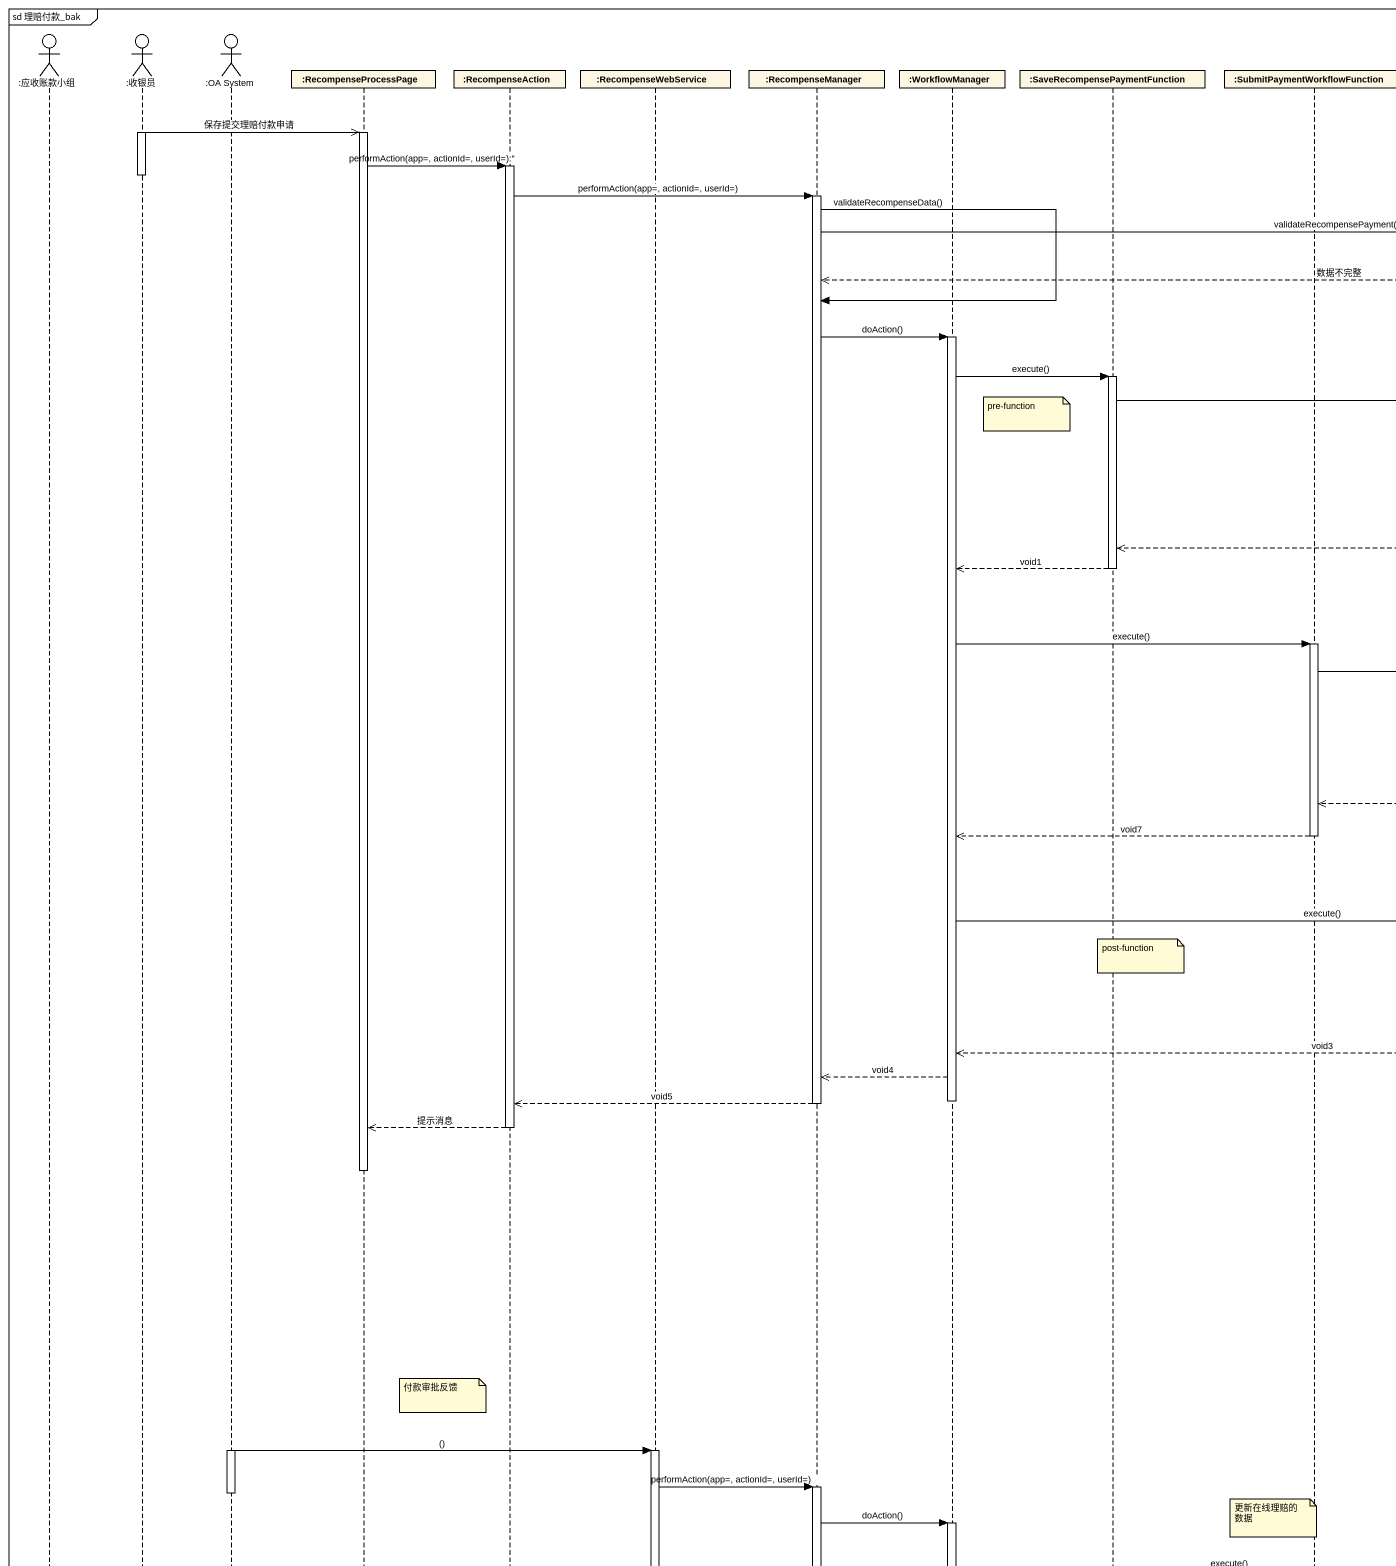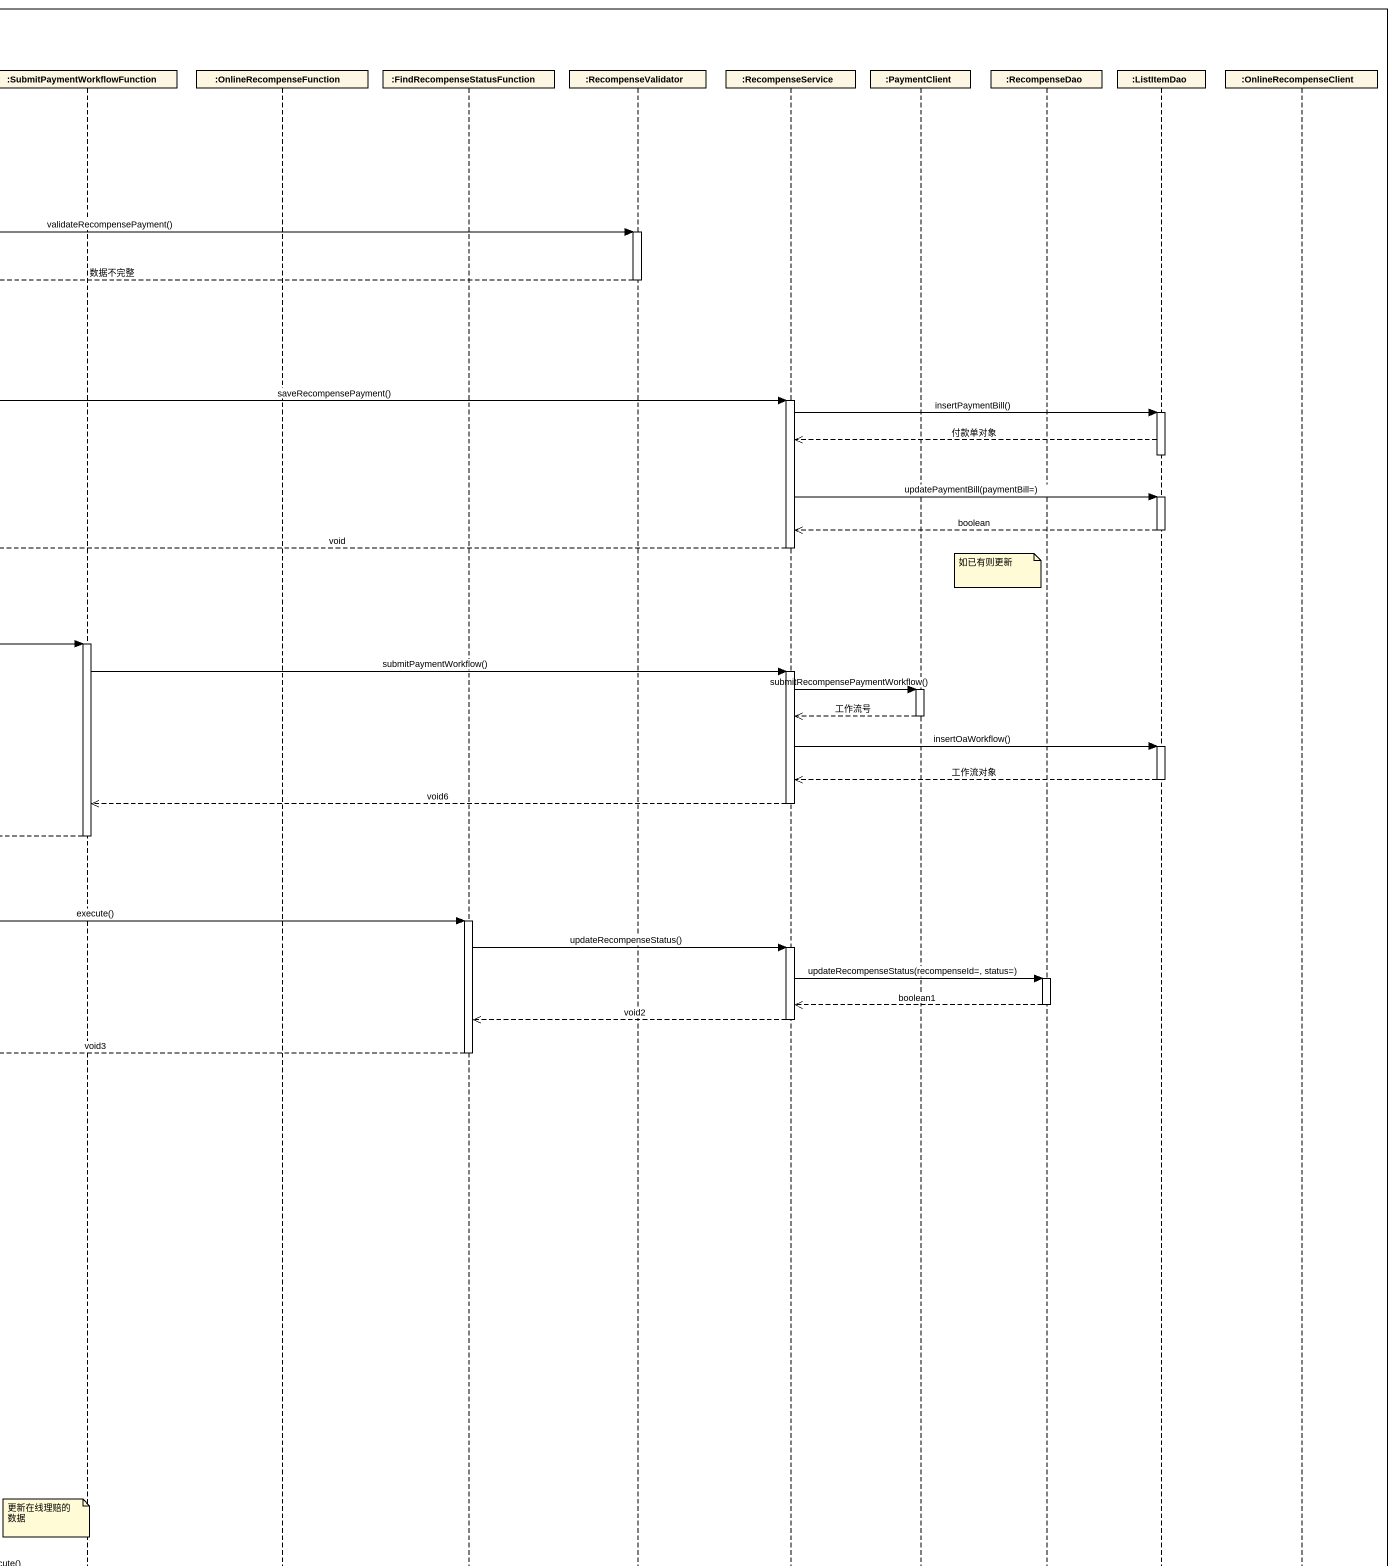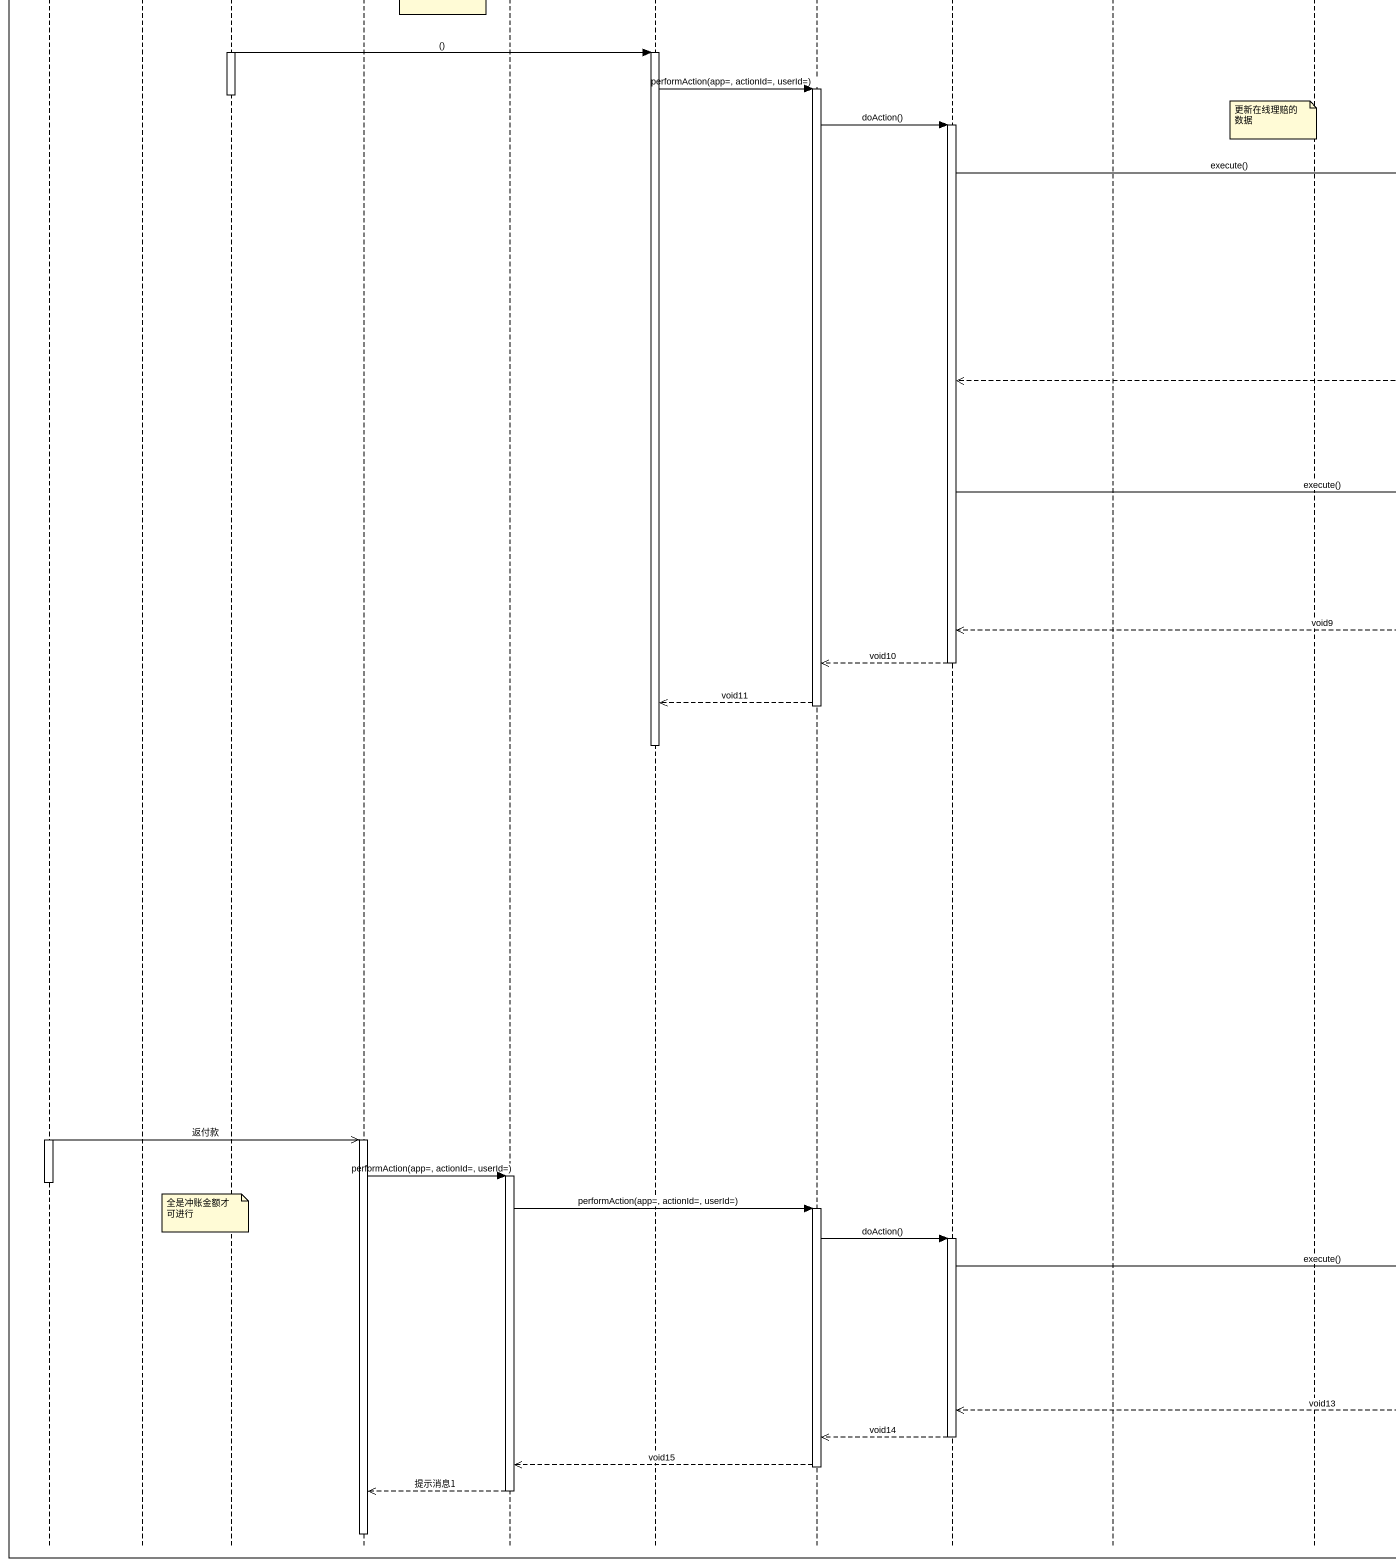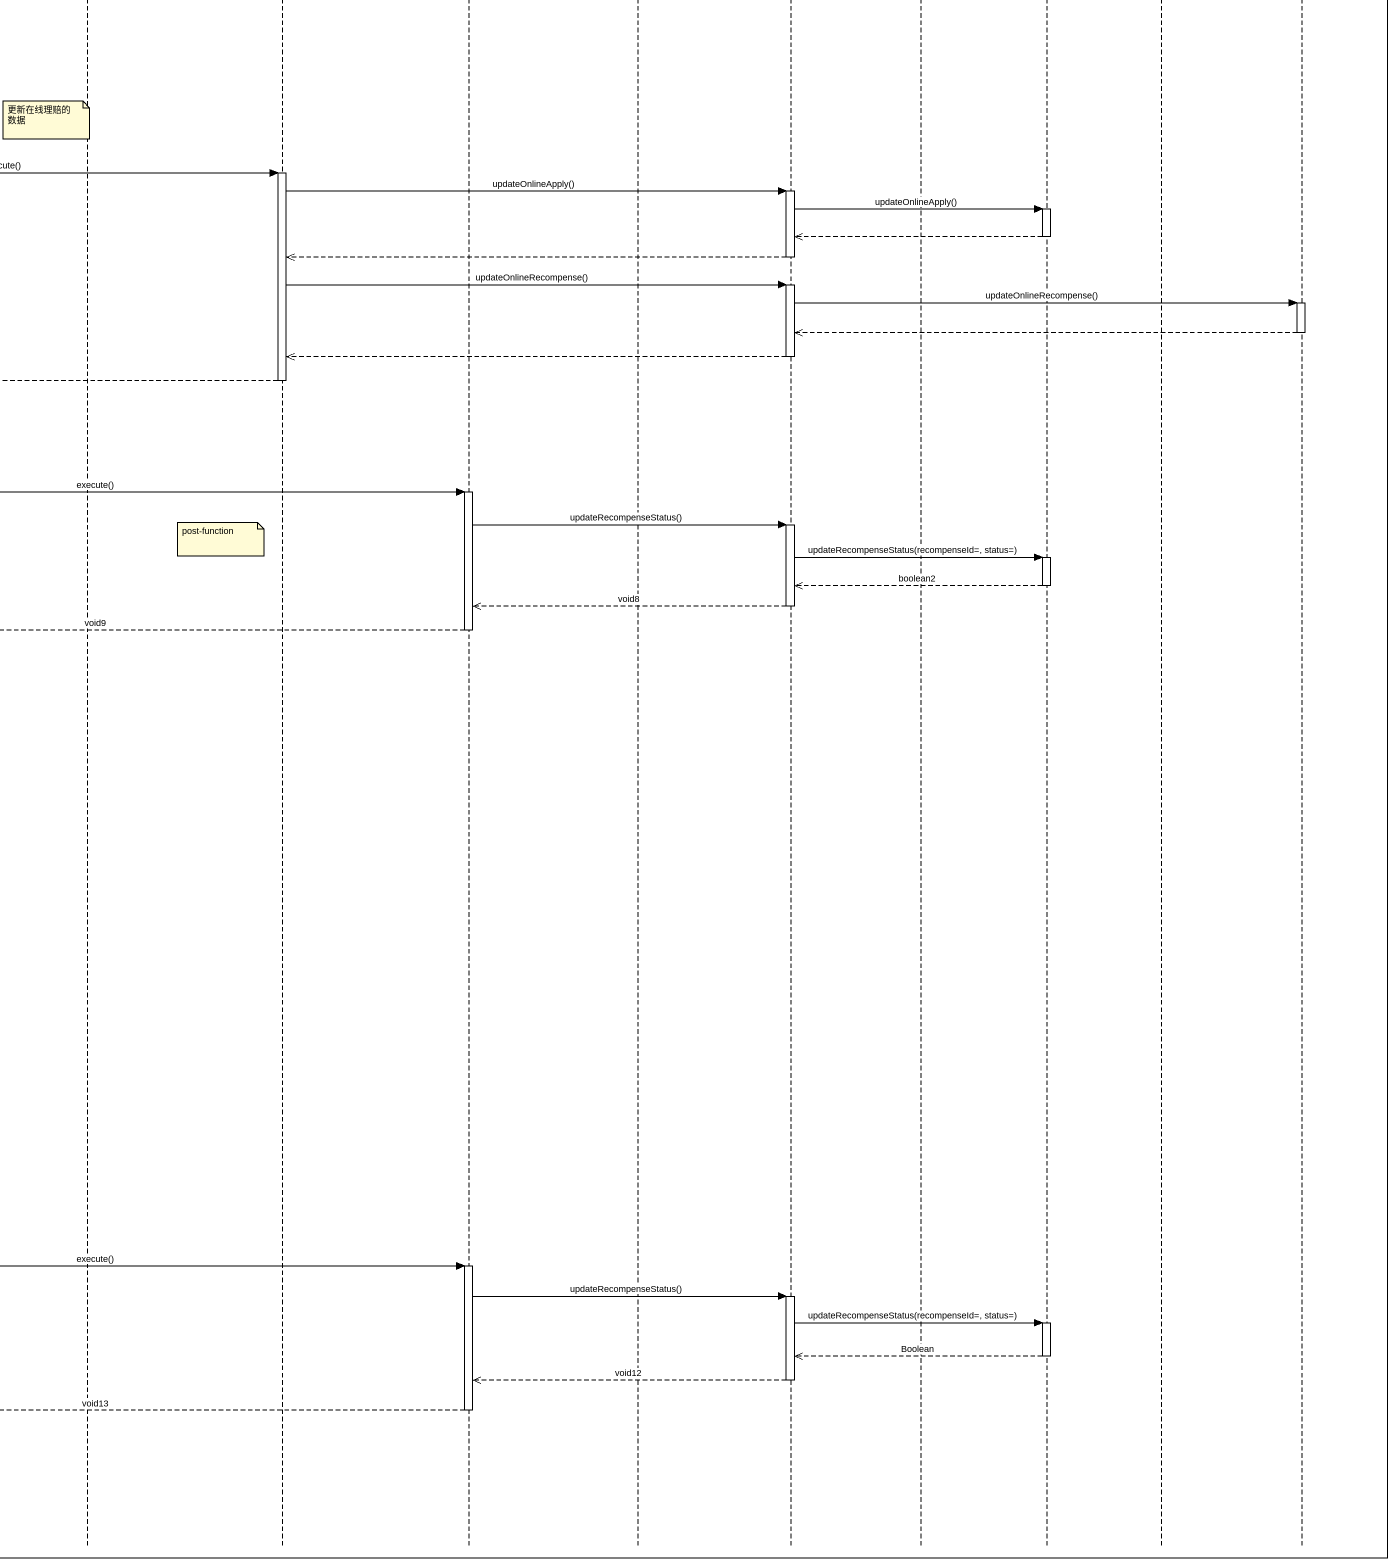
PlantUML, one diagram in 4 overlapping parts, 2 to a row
@startuml
mainframe sd 理赔付款_bak
hide footbox
actor ":应收账款小组" as 应收账款小组
actor ":收银员" as 收银员
actor ":OA System" as OA_System
participant ":RecompenseProcessPage" as RecompenseProcessPage
participant ":RecompenseAction" as RecompenseAction
participant ":RecompenseWebService" as RecompenseWebService
participant ":RecompenseManager" as RecompenseManager
participant ":WorkflowManager" as WorkflowManager
participant ":SaveRecompensePaymentFunction" as SaveRecompensePaymentFunctio
participant ":SubmitPaymentWorkflowFunction" as SubmitPaymentWorkflowFunctio
participant ":OnlineRecompenseFunction" as OnlineRecompenseFunction
participant ":FindRecompenseStatusFunction" as FindRecompenseStatusFunction
participant ":RecompenseValidator" as RecompenseValidator
participant ":RecompenseService" as RecompenseService
participant ":PaymentClient" as PaymentClient
participant ":RecompenseDao" as RecompenseDao
participant ":ListItemDao" as ListItemDao
participant ":OnlineRecompenseClient" as OnlineRecompenseClient

activate 收银员
收银员 ->> RecompenseProcessPage : 保存提交理赔付款申请
activate RecompenseProcessPage
RecompenseProcessPage -> RecompenseAction : performAction(app=, actionId=, userId=):''
activate RecompenseAction
deactivate 收银员
RecompenseAction -> RecompenseManager : performAction(app=, actionId=, userId=)
activate RecompenseManager
RecompenseManager -> RecompenseValidator : validateRecompensePayment()
activate RecompenseValidator
RecompenseValidator -->> RecompenseManager : 数据不完整
deactivate RecompenseValidator
RecompenseManager -> RecompenseManager : validateRecompenseData()
RecompenseManager -> WorkflowManager : doAction()
activate WorkflowManager
WorkflowManager -> SaveRecompensePaymentFunctio : execute()
activate SaveRecompensePaymentFunctio
SaveRecompensePaymentFunctio -> RecompenseService : saveRecompensePayment()
activate RecompenseService
RecompenseService -> ListItemDao : insertPaymentBill()
activate ListItemDao
note right of WorkflowManager : pre-function
ListItemDao -->> RecompenseService : 付款单对象
deactivate ListItemDao
RecompenseService -> ListItemDao : updatePaymentBill(paymentBill=)
activate ListItemDao
ListItemDao -->> RecompenseService : boolean
deactivate ListItemDao
RecompenseService -->> SaveRecompensePaymentFunctio : void
deactivate RecompenseService
SaveRecompensePaymentFunctio -->> WorkflowManager : void1
deactivate SaveRecompensePaymentFunctio
note left of RecompenseDao : 如已有则更新
WorkflowManager -> SubmitPaymentWorkflowFunctio : execute()
activate SubmitPaymentWorkflowFunctio
SubmitPaymentWorkflowFunctio -> RecompenseService : submitPaymentWorkflow()
activate RecompenseService
RecompenseService -> PaymentClient : submitRecompensePaymentWorkflow()
activate PaymentClient
PaymentClient -->> RecompenseService : 工作流号
deactivate PaymentClient
RecompenseService -> ListItemDao : insertOaWorkflow()
activate ListItemDao
ListItemDao -->> RecompenseService : 工作流对象
deactivate ListItemDao
RecompenseService -->> SubmitPaymentWorkflowFunctio : void6
deactivate RecompenseService
SubmitPaymentWorkflowFunctio -->> WorkflowManager : void7
deactivate SubmitPaymentWorkflowFunctio
WorkflowManager -> FindRecompenseStatusFunction : execute()
activate FindRecompenseStatusFunction
FindRecompenseStatusFunction -> RecompenseService : updateRecompenseStatus()
activate RecompenseService
note over SaveRecompensePaymentFunctio : post-function
RecompenseService -> RecompenseDao : updateRecompenseStatus(recompenseId=, status=)
activate RecompenseDao
RecompenseDao -->> RecompenseService : boolean1
deactivate RecompenseDao
RecompenseService -->> FindRecompenseStatusFunction : void2
deactivate RecompenseService
FindRecompenseStatusFunction -->> WorkflowManager : void3
deactivate FindRecompenseStatusFunction
WorkflowManager -->> RecompenseManager : void4
deactivate WorkflowManager
RecompenseManager -->> RecompenseAction : void5
deactivate RecompenseManager
RecompenseAction -->> RecompenseProcessPage : 提示消息
deactivate RecompenseAction
deactivate RecompenseProcessPage
note left of RecompenseAction : 付款审批反馈
activate OA_System
OA_System -> RecompenseWebService : ()
activate RecompenseWebService
RecompenseWebService -> RecompenseManager : performAction(app=, actionId=, userId=)
activate RecompenseManager
deactivate OA_System
note over SubmitPaymentWorkflowFunctio : 更新在线理赔的数据
RecompenseManager -> WorkflowManager : doAction()
activate WorkflowManager
WorkflowManager -> OnlineRecompenseFunction : execute()
activate OnlineRecompenseFunction
OnlineRecompenseFunction -> RecompenseService : updateOnlineApply()
activate RecompenseService
RecompenseService -> RecompenseDao : updateOnlineApply()
activate RecompenseDao
RecompenseDao -->> RecompenseService
deactivate RecompenseDao
RecompenseService -->> OnlineRecompenseFunction
deactivate RecompenseService
OnlineRecompenseFunction -> RecompenseService : updateOnlineRecompense()
activate RecompenseService
RecompenseService -> OnlineRecompenseClient : updateOnlineRecompense()
activate OnlineRecompenseClient
OnlineRecompenseClient -->> RecompenseService
deactivate OnlineRecompenseClient
RecompenseService -->> OnlineRecompenseFunction
deactivate RecompenseService
OnlineRecompenseFunction -->> WorkflowManager
deactivate OnlineRecompenseFunction
WorkflowManager -> FindRecompenseStatusFunction : execute()
activate FindRecompenseStatusFunction
FindRecompenseStatusFunction -> RecompenseService : updateRecompenseStatus()
activate RecompenseService
note left of OnlineRecompenseFunction : post-function
RecompenseService -> RecompenseDao : updateRecompenseStatus(recompenseId=, status=)
activate RecompenseDao
RecompenseDao -->> RecompenseService : boolean2
deactivate RecompenseDao
RecompenseService -->> FindRecompenseStatusFunction : void8
deactivate RecompenseService
FindRecompenseStatusFunction -->> WorkflowManager : void9
deactivate FindRecompenseStatusFunction
WorkflowManager -->> RecompenseManager : void10
deactivate WorkflowManager
RecompenseManager -->> RecompenseWebService : void11
deactivate RecompenseManager
deactivate RecompenseWebService
activate 应收账款小组
应收账款小组 ->> RecompenseProcessPage : 返付款
activate RecompenseProcessPage
RecompenseProcessPage -> RecompenseAction : performAction(app=, actionId=, userId=)
activate RecompenseAction
deactivate 应收账款小组
RecompenseAction -> RecompenseManager : performAction(app=, actionId=, userId=)
activate RecompenseManager
note over OA_System : 全是冲账金额才可进行
RecompenseManager -> WorkflowManager : doAction()
activate WorkflowManager
WorkflowManager -> FindRecompenseStatusFunction : execute()
activate FindRecompenseStatusFunction
FindRecompenseStatusFunction -> RecompenseService : updateRecompenseStatus()
activate RecompenseService
RecompenseService -> RecompenseDao : updateRecompenseStatus(recompenseId=, status=)
activate RecompenseDao
RecompenseDao -->> RecompenseService : Boolean
deactivate RecompenseDao
RecompenseService -->> FindRecompenseStatusFunction : void12
deactivate RecompenseService
FindRecompenseStatusFunction -->> WorkflowManager : void13
deactivate FindRecompenseStatusFunction
WorkflowManager -->> RecompenseManager : void14
deactivate WorkflowManager
RecompenseManager -->> RecompenseAction : void15
deactivate RecompenseManager
RecompenseAction -->> RecompenseProcessPage : 提示消息1
deactivate RecompenseAction
deactivate RecompenseProcessPage
@enduml
